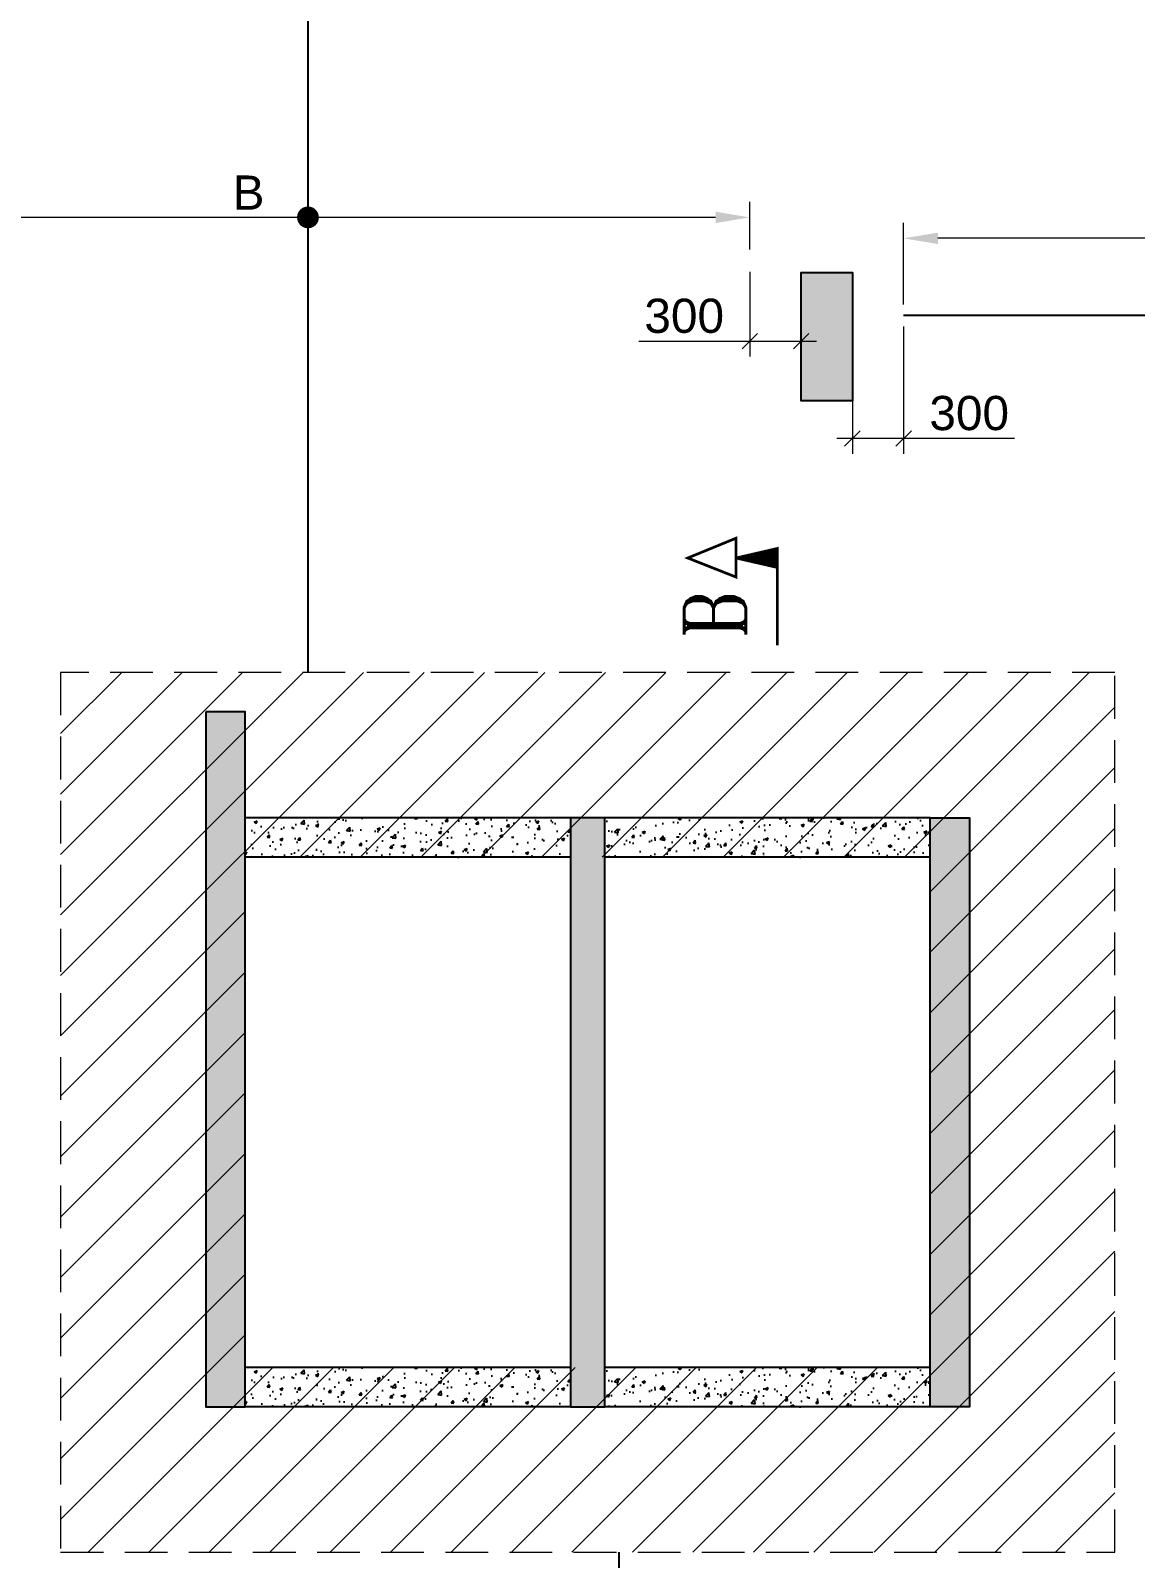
# Model space of a CAD drawing. Header units: millimetres. Extents: x 1123469 to 1883119, y -126924 to 196924.
# Drawn here: x 1620979 to 1627440, y 136802 to 145739 of the extents above; entities that cross this region are included whole.
import ezdxf

# ---------------------------------------------------------------- set-up
doc = ezdxf.new("R2010")
doc.units = ezdxf.units.MM
doc.header["$LTSCALE"] = 500
doc.header["$MEASUREMENT"] = 0
doc.header["$PDMODE"] = 34
doc.linetypes.add('CONTINOUS', pattern=[0])
doc.linetypes.add('DASHED2', pattern=[0.375, 0.25, -0.125])
doc.layers.get('Defpoints').update_dxf_attribs({"lineweight": 0})
for name, color, linetype in [('3BEAM NO', 6, 'Continuous'), ('COL. DIM', 3, 'Continuous'), ('r.c.c. wall', 4, 'Continuous'), ('reinf.', 4, 'Continuous'), ('TEXT-20', 3, 'Continuous'), ('TOWER AREA COLUMN.', 6, 'Continuous')]:
    doc.layers.add(name, color=color, linetype=linetype)
for name, color, linetype, lineweight in [('CUT OUT', 1, 'Continuous', 13), ('dim-M', 1, 'Continuous', 15), ('FOOTING', 1, 'Continuous', 15), ('HATCH', 1, 'Continuous', 5), ('S - SUNK', 251, 'Continuous', 0), ('TOWER COL HATCH', 253, 'Continuous', 20)]:
    doc.layers.add(name, color=color, linetype=linetype, lineweight=lineweight)
doc.styles.add('3mm', font='arial.ttf')
doc.styles.add('RT', font='romant.shx', dxfattribs={"height": 8})
doc.dimstyles.new('PARAMVEER', dxfattribs={"dimtxt": 200, "dimasz": 100, "dimexe": 0, "dimexo": 25, "dimgap": 10, "dimtad": 1, "dimdec": 0, "dimrnd": 5, "dimzin": 0, "dimdsep": 46, "dimtxsty": '3mm', "dimblk": 'OBLIQUE', "dimcen": 0.09, "dimdle": 75, "dimclrd": 1, "dimclre": 1, "dimclrt": 3, "dimadec": 0, "dimazin": 0, "dimtfac": 1, "dimtdec": 0, "dimtmove": 1, "dimatfit": 3, "dimfxl": 100, "dimtolj": 1, "dimtzin": 0, "dimlwd": 18, "dimlwe": 5, "dimarcsym": 0})

# ---------------------------------------------------------------- blocks, each defined once
blk = doc.blocks.new('3tgra')
at = {"layer": 'TOWER COL HATCH'}
h = blk.add_hatch(color=253, dxfattribs=at)
h.dxf.hatch_style = 1
h.paths.add_polyline_path([(1380095.624769447, 80551.73729155067), (1380395.624769447, 80551.73729155067), (1380395.624769447, 81301.73729155067), (1380095.624769447, 81301.73729155067)])
h = blk.add_hatch(color=253, dxfattribs=at)
h.dxf.hatch_style = 1
h.paths.add_polyline_path([(1383875.630595695, 78731.73729202384), (1383875.630595695, 74666.55515519361), (1383645.630595695, 74666.55515519361), (1383645.630595695, 77881.73729155073), (1383645.630595695, 78111.73729155073), (1383645.630595695, 78731.73729202384)])
h = blk.add_hatch(color=253, dxfattribs=at)
h.dxf.hatch_style = 1
h.paths.add_polyline_path([(1379640.630750942, 78111.73729155073), (1379410.630750942, 78111.73729155073), (1379410.630750942, 74666.55515519361), (1379640.630750942, 74666.55515519361), (1379640.630750942, 77881.73729155073)])
h = blk.add_hatch(color=253, dxfattribs=at)
h.dxf.hatch_style = 1
h.paths.add_polyline_path([(1381543.130749644, 78111.73729155073), (1381743.130749644, 78111.73729155073), (1381743.130749644, 77881.73729155073), (1381743.130749644, 74666.55515519361), (1381543.130749644, 74666.55515519361), (1381543.130749644, 77881.73729155073)])
at = {"layer": 'TOWER AREA COLUMN.', "color": 4}
blk.add_lwpolyline([(1380095.624769447, 80551.73729155067), (1380395.624769447, 80551.73729155067), (1380395.624769447, 81301.73729155067), (1380095.624769447, 81301.73729155067)], close=True, dxfattribs=at)
for points in [[(1383875.630595695, 78731.73729202384), (1383875.630595695, 74666.55515519361), (1383645.630595695, 74666.55515519361), (1383645.630595695, 77881.73729155073), (1383645.630595695, 77881.73729155073), (1383645.630595695, 78111.73729155073), (1383645.630595695, 78111.73729155073), (1383645.630595695, 78731.73729202384), (1383875.630595695, 78731.73729202384)], [(1379640.630750942, 78111.73729155073), (1379410.630750942, 78111.73729155073), (1379410.630750942, 74666.55515519361), (1379640.630750942, 74666.55515519361), (1379640.630750942, 77881.73729155073), (1379640.630750942, 77881.73729155073), (1379640.630750942, 78111.73729155073)], [(1381543.130749644, 78111.73729155073), (1381743.130749644, 78111.73729155073), (1381743.130749644, 77881.73729155073), (1381743.130749644, 77881.73729155073), (1381743.130749644, 74666.55515519361), (1381543.130749644, 74666.55515519361), (1381543.130749644, 77881.73729155073), (1381543.130749644, 77881.73729155073), (1381543.130749644, 78111.73729155073)]]:
    blk.add_lwpolyline(points, dxfattribs=at)
blk = doc.blocks.new('_Oblique')
at = {"color": 0, "linetype": 'ByBlock', "lineweight": -2}
blk.add_line((-0.5, -0.5), (0.5, 0.5), dxfattribs=at)
blk = doc.blocks.new('*D1137')
at = {"layer": 'COL. DIM', "color": 1, "linetype": 'CONTINOUS', "lineweight": 5, "ltscale": 10, "transparency": 16777216}
for p, q in [((1625184.958360123, 144328.4931180957), (1625184.958360123, 143832.3277372914)), ((1625484.958360123, 144259.2285490473), (1625484.958360123, 143832.3277372914))]:
    blk.add_line(p, q, dxfattribs=at)
at = {"layer": 'COL. DIM', "color": 1, "lineweight": 18, "ltscale": 10, "transparency": 16777216}
for p, q in [((1624536.205784514, 143922.3277372914), (1625184.958360123, 143922.3277372914)), ((1625094.958360123, 143922.3277372914), (1625574.958360123, 143922.3277372914))]:
    blk.add_line(p, q, dxfattribs=at)
at = {"layer": 'Defpoints', "color": 0, "ltscale": 10, "transparency": 16777216}
for p in [(1625184.958360123, 144393.4931180957), (1625484.958360123, 144324.2285490473), (1625484.958360123, 143922.3277372914)]:
    blk.add_point(p, dxfattribs=at)
at = {"layer": 'COL. DIM', "color": 1, "lineweight": 18, "ltscale": 10, "transparency": 16777216, "xscale": 90, "yscale": 90, "zscale": 90, "rotation": 180}
blk.add_blockref('_Oblique', (1625184.958360123, 143922.3277372914), dxfattribs=at)
at = {"layer": 'COL. DIM', "color": 1, "lineweight": 18, "ltscale": 10, "transparency": 16777216, "xscale": 90, "yscale": 90, "zscale": 90}
blk.add_blockref('_Oblique', (1625484.958360123, 143922.3277372914), dxfattribs=at)
at = {"layer": 'COL. DIM', "color": 3, "ltscale": 10, "transparency": 16777216, "insert": (1624801.737844541, 144069.5105476597), "char_height": 200, "attachment_point": 5, "style": '3mm'}
blk.add_mtext('\\A1;300', dxfattribs=at)
blk = doc.blocks.new('*D1142')
at = {"layer": 'COL. DIM', "color": 1, "linetype": 'CONTINOUS', "lineweight": 5, "ltscale": 10, "transparency": 16777216}
for p, q in [((1626084.958360123, 144007.6434281431), (1626084.958360123, 143263.4102178473)), ((1625784.958360123, 143690.3110296032), (1625784.958360123, 143263.4102178473))]:
    blk.add_line(p, q, dxfattribs=at)
at = {"layer": 'COL. DIM', "color": 1, "lineweight": 18, "ltscale": 10, "transparency": 16777216}
for p, q in [((1626174.958360123, 143353.4102178473), (1625694.958360123, 143353.4102178473)), ((1626733.866830511, 143353.4102178473), (1626084.958360123, 143353.4102178473))]:
    blk.add_line(p, q, dxfattribs=at)
at = {"layer": 'Defpoints', "color": 0, "ltscale": 10, "transparency": 16777216}
for p in [(1626084.958360123, 144072.6434281431), (1625784.958360123, 143755.3110296032), (1625784.958360123, 143353.4102178473)]:
    blk.add_point(p, dxfattribs=at)
at = {"layer": 'COL. DIM', "color": 1, "lineweight": 18, "ltscale": 10, "transparency": 16777216, "xscale": 90, "yscale": 90, "zscale": 90, "rotation": 180}
blk.add_blockref('_Oblique', (1625784.958360123, 143353.4102178473), dxfattribs=at)
at = {"layer": 'COL. DIM', "color": 1, "lineweight": 18, "ltscale": 10, "transparency": 16777216, "xscale": 90, "yscale": 90, "zscale": 90}
blk.add_blockref('_Oblique', (1626084.958360123, 143353.4102178473), dxfattribs=at)
at = {"layer": 'COL. DIM', "color": 3, "ltscale": 10, "transparency": 16777216, "insert": (1626468.334770484, 143500.5930282156), "char_height": 200, "attachment_point": 5, "style": '3mm'}
blk.add_mtext('\\A1;300', dxfattribs=at)
blk = doc.blocks.new('*D1194')
at = {"layer": 'COL. DIM', "color": 1, "linetype": 'CONTINOUS', "lineweight": 5, "ltscale": 10, "transparency": 16777216}
for p, q in [((1620154.952104764, 144458.4931180957), (1620154.952104764, 144736.5344760313)), ((1625184.958360123, 144458.4931180957), (1625184.958360123, 144736.5344760313))]:
    blk.add_line(p, q, dxfattribs=at)
at = {"layer": 'COL. DIM', "color": 1, "lineweight": 18, "ltscale": 10, "transparency": 16777216}
blk.add_line((1624984.958360123, 144646.5344760313), (1620354.952104764, 144646.5344760313), dxfattribs=at)
at = {"layer": 'COL. DIM', "color": 1, "ltscale": 10, "transparency": 16777216}
for points in [[(1620354.952104764, 144679.8678093646), (1620354.952104764, 144613.2011426979), (1620154.952104764, 144646.5344760313)], [(1624984.958360123, 144679.8678093646), (1624984.958360123, 144613.2011426979), (1625184.958360123, 144646.5344760313)]]:
    blk.add_solid(points, dxfattribs=at)
at = {"layer": 'Defpoints', "color": 0, "ltscale": 10, "transparency": 16777216}
for p in [(1620154.952104764, 144646.5344760313), (1620154.952104764, 144393.4931180957), (1625184.958360123, 144393.4931180957)]:
    blk.add_point(p, dxfattribs=at)
at = {"layer": 'COL. DIM', "color": 3, "ltscale": 10, "transparency": 16777216, "insert": (1622254.109192154, 144791.5344760313), "char_height": 200, "width": 21.47949955365168, "attachment_point": 5, "style": '3mm'}
blk.add_mtext('\\A1;B', dxfattribs=at)
blk = doc.blocks.new('*D1195')
at = {"layer": 'COL. DIM', "color": 1, "linetype": 'CONTINOUS', "lineweight": 5, "ltscale": 10, "transparency": 16777216}
for p, q in [((1626084.958360123, 144137.6434281431), (1626084.958360123, 144613.9679992149)), ((1631054.952104129, 144137.6434281431), (1631054.952104129, 144613.9679992149))]:
    blk.add_line(p, q, dxfattribs=at)
at = {"layer": 'COL. DIM', "color": 1, "lineweight": 18, "ltscale": 10, "transparency": 16777216}
blk.add_line((1630854.952104129, 144523.9679992149), (1626284.958360123, 144523.9679992149), dxfattribs=at)
at = {"layer": 'COL. DIM', "color": 1, "ltscale": 10, "transparency": 16777216}
for points in [[(1626284.958360123, 144557.3013325483), (1626284.958360123, 144490.6346658816), (1626084.958360123, 144523.9679992149)], [(1630854.952104129, 144557.3013325483), (1630854.952104129, 144490.6346658816), (1631054.952104129, 144523.9679992149)]]:
    blk.add_solid(points, dxfattribs=at)
at = {"layer": 'Defpoints', "color": 0, "ltscale": 10, "transparency": 16777216}
for p in [(1626084.958360123, 144523.9679992149), (1626084.958360123, 144072.6434281431), (1631054.952104129, 144072.6434281431)]:
    blk.add_point(p, dxfattribs=at)
at = {"layer": 'COL. DIM', "color": 3, "ltscale": 10, "transparency": 16777216, "insert": (1628289.154548978, 144668.9679992149), "char_height": 200, "width": 21.47949955365168, "attachment_point": 5, "style": '3mm'}
blk.add_mtext('\\A1;B', dxfattribs=at)
blk = doc.blocks.new('*D2624')
at = {"layer": 'COL. DIM', "color": 1, "linetype": 'CONTINOUS', "lineweight": 5, "ltscale": 10, "transparency": 16777216}
for p, q in [((1726903.271734793, 142855.3069163206), (1726903.271734793, 142349.4527371134)), ((1727203.271734793, 141672.483817342), (1727203.271734793, 142529.4527371134))]:
    blk.add_line(p, q, dxfattribs=at)
at = {"layer": 'COL. DIM', "color": 1, "lineweight": 18, "ltscale": 10, "transparency": 16777216}
blk.add_line((1726813.271734793, 142439.4527371134), (1727293.271734793, 142439.4527371134), dxfattribs=at)
at = {"layer": 'Defpoints', "color": 0, "ltscale": 10, "transparency": 16777216}
for p in [(1726903.271734793, 142920.3069163206), (1727203.271734793, 142439.4527371134), (1727203.271734793, 141607.483817342), (1405055.631024809, 139394.2285481436), (1364890.631013369, 126979.2510576845), (1364890.631013369, 124332.9141457363)]:
    blk.add_point(p, dxfattribs=at)
at = {"layer": 'S - SUNK', "color": 1, "lineweight": 18, "ltscale": 10, "transparency": 16777216}
blk.add_line((1405130.631024809, 124332.9141457363), (1364815.631013369, 124332.9141457363), dxfattribs=at)
at = {"layer": 'S - SUNK', "color": 1, "lineweight": 5, "ltscale": 10, "transparency": 16777216}
for p, q in [((1364890.631013369, 124333.0641457363), (1364890.631013369, 124332.9141457363)), ((1405055.631024809, 124333.0641457363), (1405055.631024809, 124332.9141457363))]:
    blk.add_line(p, q, dxfattribs=at)
at = {"layer": 'COL. DIM', "color": 1, "lineweight": 18, "ltscale": 10, "transparency": 16777216, "xscale": 90, "yscale": 90, "zscale": 90, "rotation": 180}
blk.add_blockref('_Oblique', (1726903.271734793, 142439.4527371134), dxfattribs=at)
at = {"layer": 'COL. DIM', "color": 1, "lineweight": 18, "ltscale": 10, "transparency": 16777216, "xscale": 90, "yscale": 90, "zscale": 90}
blk.add_blockref('_Oblique', (1727203.271734793, 142439.4527371134), dxfattribs=at)
at = {"layer": 'S - SUNK', "color": 1, "lineweight": 18, "ltscale": 10, "transparency": 16777216, "xscale": 100, "yscale": 100, "zscale": 100, "rotation": 180}
blk.add_blockref('_Oblique', (1364890.631013369, 124332.9141457363), dxfattribs=at)
at = {"layer": 'S - SUNK', "color": 1, "lineweight": 18, "ltscale": 10, "transparency": 16777216, "xscale": 100, "yscale": 100, "zscale": 100}
blk.add_blockref('_Oblique', (1405055.631024809, 124332.9141457363), dxfattribs=at)
at = {"layer": 'COL. DIM', "color": 3, "ltscale": 10, "transparency": 16777216, "insert": (1727053.271734793, 142586.6355474817), "char_height": 200, "attachment_point": 5, "style": '3mm'}
blk.add_mtext('\\A1;300', dxfattribs=at)
at = {"layer": 'S - SUNK', "color": 3, "ltscale": 10, "transparency": 16777216, "insert": (1384973.131019089, 124445.0287432807), "char_height": 200, "attachment_point": 5, "style": '3mm'}
blk.add_mtext('\\A1;40165', dxfattribs=at)
blk = doc.blocks.new('*D2625')
at = {"layer": 'COL. DIM', "color": 1, "lineweight": 18, "ltscale": 10, "transparency": 16777216}
blk.add_line((1725455.593660668, 141997.4838173419), (1725455.593660668, 141517.483817342), dxfattribs=at)
at = {"layer": 'COL. DIM', "color": 1, "linetype": 'CONTINOUS', "lineweight": 5, "ltscale": 10, "transparency": 16777216}
for p, q in [((1725012.160233842, 141907.4838173419), (1725545.593660668, 141907.4838173419)), ((1724393.259694719, 141607.483817342), (1725545.593660668, 141607.483817342))]:
    blk.add_line(p, q, dxfattribs=at)
at = {"layer": 'Defpoints', "color": 0, "ltscale": 10, "transparency": 16777216}
for p in [(1358872.110384249, 158914.0730525189), (1431760.642437937, 158914.0730525189), (1724947.160233842, 141907.4838173419), (1724328.259694719, 141607.483817342), (1725455.593660668, 141607.483817342), (1442850.630409368, 126979.2510576846)]:
    blk.add_point(p, dxfattribs=at)
at = {"layer": 'S - SUNK', "color": 1, "lineweight": 18, "ltscale": 10, "transparency": 16777216}
blk.add_line((1358872.110384249, 126904.2510576846), (1358872.110384249, 158989.0730525189), dxfattribs=at)
at = {"layer": 'S - SUNK', "color": 1, "lineweight": 5, "ltscale": 10, "transparency": 16777216}
for p, q in [((1358872.260384249, 158914.0730525189), (1358872.110384249, 158914.0730525189)), ((1358872.260384249, 126979.2510576846), (1358872.110384249, 126979.2510576846))]:
    blk.add_line(p, q, dxfattribs=at)
at = {"layer": 'COL. DIM', "color": 1, "lineweight": 18, "ltscale": 10, "transparency": 16777216, "xscale": 90, "yscale": 90, "zscale": 90}
for p, rotation in [((1725455.593660668, 141907.4838173419), 90), ((1725455.593660668, 141607.483817342), 270)]:
    blk.add_blockref('_Oblique', p, dxfattribs=dict(at, rotation=rotation))
at = {"layer": 'S - SUNK', "color": 1, "lineweight": 18, "ltscale": 10, "transparency": 16777216, "xscale": 100, "yscale": 100, "zscale": 100}
for p, rotation in [((1358872.110384249, 158914.0730525189), 90), ((1358872.110384249, 126979.2510576846), 270)]:
    blk.add_blockref('_Oblique', p, dxfattribs=dict(at, rotation=rotation))
at = {"layer": 'COL. DIM', "color": 3, "ltscale": 10, "transparency": 16777216, "insert": (1725308.410850292, 141757.4838173419), "char_height": 200, "attachment_point": 5, "rotation": 90, "style": '3mm'}
blk.add_mtext('\\A1;300', dxfattribs=at)
at = {"layer": 'S - SUNK', "color": 3, "ltscale": 10, "transparency": 16777216, "insert": (1358759.927573881, 142946.6620551013), "char_height": 200, "attachment_point": 5, "rotation": 90, "style": '3mm'}
blk.add_mtext('\\A1;31935', dxfattribs=at)
blk = doc.blocks.new('*D2626')
at = {"layer": 'COL. DIM', "color": 1, "linetype": 'CONTINOUS', "lineweight": 5, "ltscale": 10, "transparency": 16777216}
for p, q in [((1716298.265479365, 143802.4838182458), (1716298.265479365, 143375.5830064898)), ((1716598.265479365, 143871.7483872942), (1716598.265479365, 143375.5830064898))]:
    blk.add_line(p, q, dxfattribs=at)
at = {"layer": 'COL. DIM', "color": 1, "lineweight": 18, "ltscale": 10, "transparency": 16777216}
for p, q in [((1716688.265479365, 143465.5830064898), (1716208.265479365, 143465.5830064898)), ((1717247.018054974, 143465.5830064898), (1716598.265479365, 143465.5830064898))]:
    blk.add_line(p, q, dxfattribs=at)
at = {"layer": 'Defpoints', "color": 0, "ltscale": 10, "transparency": 16777216}
for p in [(1716598.265479365, 143936.7483872942), (1716298.265479365, 143867.4838182458), (1716298.265479365, 143465.5830064898), (1390780.631029413, 139394.2285481436), (1405055.631024809, 139394.2285481436), (1405055.631024809, 138200.572886584)]:
    blk.add_point(p, dxfattribs=at)
at = {"layer": 'S - SUNK', "color": 1, "lineweight": 18, "ltscale": 10, "transparency": 16777216}
blk.add_line((1390705.631029413, 138200.572886584), (1405130.631024809, 138200.572886584), dxfattribs=at)
at = {"layer": 'S - SUNK', "color": 1, "lineweight": 5, "ltscale": 10, "transparency": 16777216}
for p, q in [((1390780.631029413, 138200.722886584), (1390780.631029413, 138200.572886584)), ((1405055.631024809, 138200.722886584), (1405055.631024809, 138200.572886584))]:
    blk.add_line(p, q, dxfattribs=at)
at = {"layer": 'COL. DIM', "color": 1, "lineweight": 18, "ltscale": 10, "transparency": 16777216, "xscale": 90, "yscale": 90, "zscale": 90, "rotation": 180}
blk.add_blockref('_Oblique', (1716298.265479365, 143465.5830064898), dxfattribs=at)
at = {"layer": 'COL. DIM', "color": 1, "lineweight": 18, "ltscale": 10, "transparency": 16777216, "xscale": 90, "yscale": 90, "zscale": 90}
blk.add_blockref('_Oblique', (1716598.265479365, 143465.5830064898), dxfattribs=at)
at = {"layer": 'S - SUNK', "color": 1, "lineweight": 18, "ltscale": 10, "transparency": 16777216, "xscale": 100, "yscale": 100, "zscale": 100, "rotation": 180}
blk.add_blockref('_Oblique', (1390780.631029413, 138200.572886584), dxfattribs=at)
at = {"layer": 'S - SUNK', "color": 1, "lineweight": 18, "ltscale": 10, "transparency": 16777216, "xscale": 100, "yscale": 100, "zscale": 100}
blk.add_blockref('_Oblique', (1405055.631024809, 138200.572886584), dxfattribs=at)
at = {"layer": 'COL. DIM', "color": 3, "ltscale": 10, "transparency": 16777216, "insert": (1716981.485994947, 143612.7658168582), "char_height": 200, "attachment_point": 5, "style": '3mm'}
blk.add_mtext('\\A1;300', dxfattribs=at)
at = {"layer": 'S - SUNK', "color": 3, "ltscale": 10, "transparency": 16777216, "insert": (1397918.131027111, 138312.6874841284), "char_height": 200, "attachment_point": 5, "style": '3mm'}
blk.add_mtext('\\A1;14275', dxfattribs=at)
blk = doc.blocks.new('*D3556')
at = {"layer": 'COL. DIM', "color": 1, "lineweight": 18, "ltscale": 10, "transparency": 16777216}
blk.add_line((1817173.874801246, 134747.767510492), (1817173.874801246, 133597.7677523475), dxfattribs=at)
at = {"layer": 'COL. DIM', "color": 1, "linetype": 'CONTINOUS', "lineweight": 5, "ltscale": 10, "transparency": 16777216}
for p, q in [((1817863.667367204, 134657.767510492), (1817083.874801246, 134657.767510492)), ((1816402.247891765, 133687.7677523475), (1817263.874801246, 133687.7677523475))]:
    blk.add_line(p, q, dxfattribs=at)
at = {"layer": 'Defpoints', "color": 0, "ltscale": 10, "transparency": 16777216}
for p in [(1417087.675834863, 156599.2285490907), (1417240.630397862, 156599.2285490907), (1417240.630397862, 155194.2285490907), (1817928.667367204, 134657.767510492), (1816337.247891765, 133687.7677523475), (1817173.874801246, 133687.7677523475)]:
    blk.add_point(p, dxfattribs=at)
at = {"layer": 'S - SUNK', "color": 1, "lineweight": 18, "ltscale": 10, "transparency": 16777216}
blk.add_line((1417087.675834863, 155119.2285490907), (1417087.675834863, 156674.2285490907), dxfattribs=at)
at = {"layer": 'S - SUNK', "color": 1, "lineweight": 5, "ltscale": 10, "transparency": 16777216}
for p, q in [((1417087.825834862, 156599.2285490907), (1417087.675834863, 156599.2285490907)), ((1417087.825834862, 155194.2285490907), (1417087.675834863, 155194.2285490907))]:
    blk.add_line(p, q, dxfattribs=at)
at = {"layer": 'COL. DIM', "color": 1, "lineweight": 18, "ltscale": 10, "transparency": 16777216, "xscale": 90, "yscale": 90, "zscale": 90}
for p, rotation in [((1817173.874801246, 134657.767510492), 90), ((1817173.874801246, 133687.7677523475), 270)]:
    blk.add_blockref('_Oblique', p, dxfattribs=dict(at, rotation=rotation))
at = {"layer": 'S - SUNK', "color": 1, "lineweight": 18, "ltscale": 10, "transparency": 16777216, "xscale": 100, "yscale": 100, "zscale": 100}
for p, rotation in [((1417087.675834863, 156599.2285490907), 90), ((1417087.675834863, 155194.2285490907), 270)]:
    blk.add_blockref('_Oblique', p, dxfattribs=dict(at, rotation=rotation))
at = {"layer": 'COL. DIM', "color": 3, "ltscale": 10, "transparency": 16777216, "insert": (1817026.760203702, 134172.7676314192), "char_height": 200, "attachment_point": 5, "rotation": 90, "style": '3mm'}
blk.add_mtext('\\A1;970', dxfattribs=at)
at = {"layer": 'S - SUNK', "color": 3, "ltscale": 10, "transparency": 16777216, "insert": (1416975.561237318, 155896.7285490903), "char_height": 200, "attachment_point": 5, "rotation": 90, "style": '3mm'}
blk.add_mtext('\\A1;1405', dxfattribs=at)

msp = doc.modelspace()

# ---------------------------------------------------------------- hatches: boundary and pattern name
at = {"layer": 'HATCH', "ltscale": 10}
h = msp.add_hatch(dxfattribs=at)
h.set_pattern_fill('ANSI31', color=251, scale=2000)
h.set_pattern_definition([(45, (44455.0000761, 0), (-176.7766952966369, 176.7766952966369), [])])
h.paths.add_polyline_path([(1622234.951906994, 140904.2285490473), (1626239.951751748, 140904.2285490473), (1626239.951751748, 137919.0464126903), (1622234.951906994, 137919.0464126903)])
h.paths.add_polyline_path([(1621154.951906994, 141984.2285490474), (1627319.951751748, 141984.2285490474), (1627319.951751748, 136839.0464126903), (1621154.951906994, 136839.0464126903)])
at = {"layer": 'r.c.c. wall', "ltscale": 10}
h = msp.add_hatch(dxfattribs=at)
h.set_pattern_fill('AR-CONC', color=1, scale=25)
h.set_pattern_definition([(49.99999999999999, (-3710226.274715773, -4159489.490215819), (179.3150456501884, -15.68803374564878), [18.75, -206.25]), (355, (-3710226.274715773, -4159489.490215819), (-34.68783340325, 188.048033425003), [15, -165]), (100.45144446, (-3710211.331795523, -4159490.797551819), (144.627211681778, 172.3599977421574), [15.93504799999998, -175.2855279999996]), (46.18420000000001, (-3710226.274715773, -4159439.490215819), (266.8103326678931, -41.37982019826914), [28.125, -309.375]), (96.63563549, (-3710204.040529523, -4159442.938542569), (233.6654864185571, 243.5296501936376), [23.9025855, -262.92844]), (351.1841639899999, (-3710226.274715773, -4159439.490215819), (233.6654862636933, 243.5296500674975), [22.5, -247.50000025]), (21, (-3710201.274715773, -4159451.990215819), (149.2267630296154, -100.6547226663347), [18.75, -206.25]), (326.0000000000001, (-3710201.274715773, -4159451.990215819), (60.82883298039543, 181.2875112617133), [15, -165]), (71.45144474, (-3710188.839152273, -4159460.378109319), (210.0555941824928, 80.63278820158845), [15.9350475, -175.285528]), (37.50000000000001, (-3710226.274715773, -4159489.490215819), (3.039963829322667, 83.22346345782788), [0, -163, 0, -167.5, 0, -165.625]), (7.499999999999999, (-3710226.274715773, -4159489.490215819), (65.76738436053715, 98.60292797059006), [0, -95.5, 0, -159.25, 0, -63.125]), (327.5, (-3710282.024715773, -4159489.490215819), (133.4556090431022, -5.638717933594939), [0, -62.5, 0, -195, 0, -258.75]), (317.5, (-3710307.024715773, -4159489.490215819), (145.7965423355966, 25.02624558307943), [0, -81.25, 0, -129.5, 0, -183.75])])
h.paths.add_polyline_path([(1622237.300861334, 141134.2649386935), (1624137.452379926, 141134.2285483917), (1624137.452379926, 140904.2285483917), (1622237.300861334, 140904.1995950565)])
h = msp.add_hatch(dxfattribs=at)
h.set_pattern_fill('AR-CONC', color=1, scale=25)
h.set_pattern_definition([(49.99999999999999, (-3712328.774714475, -4159489.490215819), (179.3150456501884, -15.68803374564878), [18.75, -206.25]), (355, (-3712328.774714475, -4159489.490215819), (-34.68783340325, 188.048033425003), [15, -165]), (100.45144446, (-3712313.831794225, -4159490.797551819), (144.627211681778, 172.3599977421574), [15.93504799999998, -175.2855279999997]), (46.18420000000001, (-3712328.774714475, -4159439.490215819), (266.8103326678931, -41.37982019826914), [28.125, -309.375]), (96.63563549, (-3712306.540528225, -4159442.938542569), (233.6654864185571, 243.5296501936376), [23.9025855, -262.92844]), (351.1841639899999, (-3712328.774714475, -4159439.490215819), (233.6654862636933, 243.5296500674975), [22.5, -247.50000025]), (21, (-3712303.774714475, -4159451.990215819), (149.2267630296154, -100.6547226663347), [18.75, -206.25]), (326.0000000000001, (-3712303.774714475, -4159451.990215819), (60.82883298039543, 181.2875112617133), [15, -165]), (71.45144474, (-3712291.339150975, -4159460.378109319), (210.0555941824928, 80.63278820158845), [15.9350475, -175.285528]), (37.50000000000001, (-3712328.774714475, -4159489.490215819), (3.039963829322667, 83.22346345782788), [0, -163, 0, -167.5, 0, -165.625]), (7.499999999999999, (-3712328.774714475, -4159489.490215819), (65.76738436053715, 98.60292797059006), [0, -95.5, 0, -159.25, 0, -63.125]), (327.5, (-3712384.524714475, -4159489.490215819), (133.4556090431022, -5.638717933594939), [0, -62.5, 0, -195, 0, -258.75]), (317.5, (-3712409.524714475, -4159489.490215819), (145.7965423355966, 25.02624558307943), [0, -81.25, 0, -129.5, 0, -183.75])])
h.paths.add_polyline_path([(1624339.800860036, 141134.2649386935), (1626239.952378628, 141134.2285483917), (1626239.952378628, 140904.2285483917), (1624339.800860036, 140904.1995950565)])
h = msp.add_hatch(dxfattribs=at)
h.set_pattern_fill('AR-CONC', color=1, scale=25)
h.set_pattern_definition([(49.99999999999999, (-3710226.274715773, -4162704.672352177), (179.3150456501884, -15.68803374564878), [18.75, -206.25]), (355, (-3710226.274715773, -4162704.672352177), (-34.68783340325, 188.048033425003), [15, -165]), (100.45144446, (-3710211.331795523, -4162705.979688176), (144.627211681778, 172.3599977421574), [15.93504799999997, -175.2855279999996]), (46.18420000000001, (-3710226.274715773, -4162654.672352177), (266.8103326678931, -41.37982019826914), [28.125, -309.375]), (96.63563549, (-3710204.040529523, -4162658.120678926), (233.6654864185571, 243.5296501936376), [23.9025855, -262.92844]), (351.1841639899999, (-3710226.274715773, -4162654.672352177), (233.6654862636933, 243.5296500674975), [22.5, -247.50000025]), (21, (-3710201.274715773, -4162667.172352177), (149.2267630296154, -100.6547226663347), [18.75, -206.25]), (326.0000000000001, (-3710201.274715773, -4162667.172352177), (60.82883298039543, 181.2875112617133), [15, -165]), (71.45144474, (-3710188.839152273, -4162675.560245676), (210.0555941824928, 80.63278820158845), [15.9350475, -175.285528]), (37.50000000000001, (-3710226.274715773, -4162704.672352177), (3.039963829322667, 83.22346345782788), [0, -163, 0, -167.5, 0, -165.625]), (7.499999999999999, (-3710226.274715773, -4162704.672352177), (65.76738436053715, 98.60292797059006), [0, -95.5, 0, -159.25, 0, -63.125]), (327.5, (-3710282.024715773, -4162704.672352177), (133.4556090431022, -5.638717933594939), [0, -62.5, 0, -195, 0, -258.75]), (317.5, (-3710307.024715773, -4162704.672352177), (145.7965423355966, 25.02624558307943), [0, -81.25, 0, -129.5, 0, -183.75])])
h.paths.add_polyline_path([(1622237.300861334, 137919.0828023364), (1624137.452379926, 137919.0464120346), (1624137.452379926, 137689.0464120346), (1622237.300861334, 137689.0174586994)])
h = msp.add_hatch(dxfattribs=at)
h.set_pattern_fill('AR-CONC', color=1, scale=25)
h.set_pattern_definition([(49.99999999999999, (-3712328.774714475, -4162704.672352177), (179.3150456501884, -15.68803374564878), [18.75, -206.25]), (355, (-3712328.774714475, -4162704.672352177), (-34.68783340325, 188.048033425003), [15, -165]), (100.45144446, (-3712313.831794225, -4162705.979688176), (144.627211681778, 172.3599977421574), [15.93504799999998, -175.2855279999996]), (46.18420000000001, (-3712328.774714475, -4162654.672352177), (266.8103326678931, -41.37982019826914), [28.125, -309.375]), (96.63563549, (-3712306.540528225, -4162658.120678926), (233.6654864185571, 243.5296501936376), [23.9025855, -262.92844]), (351.1841639899999, (-3712328.774714475, -4162654.672352177), (233.6654862636933, 243.5296500674975), [22.5, -247.50000025]), (21, (-3712303.774714475, -4162667.172352177), (149.2267630296154, -100.6547226663347), [18.75, -206.25]), (326.0000000000001, (-3712303.774714475, -4162667.172352177), (60.82883298039543, 181.2875112617133), [15, -165]), (71.45144474, (-3712291.339150975, -4162675.560245676), (210.0555941824928, 80.63278820158845), [15.9350475, -175.285528]), (37.50000000000001, (-3712328.774714475, -4162704.672352177), (3.039963829322667, 83.22346345782788), [0, -163, 0, -167.5, 0, -165.625]), (7.499999999999999, (-3712328.774714475, -4162704.672352177), (65.76738436053715, 98.60292797059006), [0, -95.5, 0, -159.25, 0, -63.125]), (327.5, (-3712384.524714475, -4162704.672352177), (133.4556090431022, -5.638717933594939), [0, -62.5, 0, -195, 0, -258.75]), (317.5, (-3712409.524714475, -4162704.672352177), (145.7965423355966, 25.02624558307943), [0, -81.25, 0, -129.5, 0, -183.75])])
h.paths.add_polyline_path([(1624339.800860036, 137919.0828023364), (1626239.952378628, 137919.0464120346), (1626239.952378628, 137689.0464120346), (1624339.800860036, 137689.0174586994)])

# ---------------------------------------------------------------- linework, layer by layer
at = {"layer": '3BEAM NO', "color": 4}
msp.add_line((1625104.687020632, 142769.8962102563, -7.851765953677085e-07), (1625104.687020632, 142542.5437439962, -7.843609217412887e-07), dxfattribs=at)
at = {"layer": '3BEAM NO', "color": 4, "extrusion": (-3.227238060428332e-09, -4.963612873298862e-18, 1), "const_width": 15.97339125}
for points, elevation in [([(1625104.687020627, 142769.8962102497), (1625104.687020627, 142542.5437439897), (1624822.439134103, 142654.041987072), (1625104.687020627, 142769.8962102497)], -0.00524538487544773), ([(1625104.68702063, 142654.0419871213), (1625347.110729335, 142654.0419871167), (1625347.110729336, 142143.5267560754)], -0.005245382057858481)]:
    msp.add_lwpolyline(points, dxfattribs=dict(at, elevation=elevation))
at = {"layer": 'dim-M', "color": 4, "ltscale": 10, "const_width": 63.75}
msp.add_lwpolyline([(1622633.427312841, 144646.5344760313, -1), (1622569.677312841, 144646.5344760313, -1)], format="xyb", close=True, dxfattribs=at)
at = {"layer": 'FOOTING', "color": 3, "linetype": 'DASHED2', "ltscale": 2}
msp.add_lwpolyline([(1627319.952378628, 141984.2285490474), (1621154.952533875, 141984.2285490474), (1621154.952533875, 136839.0464126903), (1627319.952378628, 136839.0464126903)], close=True, dxfattribs=at)
at = {"layer": 'r.c.c. wall', "color": 4, "ltscale": 10}
for p, q in [((1624137.452379926, 141134.2285490474), (1622234.952533875, 141134.2285490474)), ((1626239.952378628, 141134.2285490474), (1624337.452379926, 141134.2285490474)), ((1624137.452379926, 140904.2285490474), (1622234.952533875, 140904.2285490474)), ((1626239.952378628, 140904.2285490474), (1624337.452379926, 140904.2285490474)), ((1624137.452379926, 137919.0464126903), (1622234.952533875, 137919.0464126903)), ((1626239.952378628, 137919.0464126903), (1624337.452379926, 137919.0464126903)), ((1624137.452379926, 137689.0464126903), (1622234.952533875, 137689.0464126903)), ((1626239.952378628, 137689.0464126903), (1624337.452379926, 137689.0464126903))]:
    msp.add_line(p, q, dxfattribs=at)
at = {"layer": 'reinf.', "color": 4, "ltscale": 1.4}
for p, q in [((1622601.552312841, 147224.0730525184), (1622601.552312841, 141984.2285490474)), ((1631054.952104129, 144072.6434281431), (1626084.958360123, 144072.6434281431))]:
    msp.add_line(p, q, dxfattribs=at)
at = {"layer": 'reinf.', "color": 4, "ltscale": 10}
msp.add_line((1624419.820856675, 136839.0464126903), (1624419.820856675, 132289.2510572005), dxfattribs=at)

# ---------------------------------------------------------------- block references
at = {"layer": 'CUT OUT', "color": 4, "xscale": -1}
msp.add_blockref('3tgra', (3005880.582502689, 63022.49125749664), dxfattribs=at)

# ---------------------------------------------------------------- texts
at = {"layer": 'TEXT-20', "color": 7, "lineweight": 20, "ltscale": 0.2, "style": 'RT', "width": 0.85}
msp.add_text('B', height=359.401303125, rotation=90.00000002668041, dxfattribs=at).set_placement((1625161.307954745, 142180.2226828499, 0.01387790206817088))

# ---------------------------------------------------------------- dimensions: what is measured, and where the dimension line sits
at = {"layer": 'COL. DIM', "color": 6, "ltscale": 10}
for base, p1, p2, angle, picture, middle in [((1725455.593660668, 141607.483817342), (1724947.160233841, 141907.4838173418), (1724328.259694718, 141607.4838173419), 90, '*D2625', (1725455.59366066, 141757.4838173419)), ((1625484.958360123, 143922.3277372914), (1625184.958360123, 144393.4931180957), (1625484.958360123, 144324.2285490473), 7.016709298534877e-15, '*D1137', (1624801.737844541, 143922.3277372914)), ((1625784.958360123, 143353.4102178473), (1626084.958360123, 144072.6434281431), (1625784.958360123, 143755.3110296032), 180, '*D1142', (1626468.334770484, 143353.4102178473)), ((1716298.265479365, 143465.5830064898), (1716598.265479365, 143936.7483872942), (1716298.265479365, 143867.4838182458), 180, '*D2626', (1716981.485994947, 143465.5830064898))]:
    dim = msp.add_linear_dim(base=base, p1=p1, p2=p2, angle=angle, dimstyle='PARAMVEER', override={"dimasz": 90, "dimexe": 90, "dimexo": 65, "dimgap": 45, "dimpost": '\\X', "dimdle": 90, "dimfxl": 0.18, "dimarcsym": 1}, dxfattribs=at)
    dim.commit()
    dim.dimension.update_dxf_attribs({"geometry": picture, "text_midpoint": middle, "dimtype": 160})
dim = msp.add_linear_dim(base=(1817173.874801246, 133687.7677523475), p1=(1817928.667367203, 134657.7675104919), p2=(1816337.247891764, 133687.7677523474), angle=90, dimstyle='PARAMVEER', override={"dimasz": 90, "dimexe": 90, "dimexo": 65, "dimgap": 45, "dimpost": '\\X', "dimdle": 90, "dimfxl": 0.18, "dimarcsym": 1}, dxfattribs=at)
dim.commit()
dim.dimension.update_dxf_attribs({"geometry": '*D3556', "text_midpoint": (1817026.760203702, 134172.7676314192)})
for base, p1, p2, picture, middle in [((1620154.952104764, 144646.5344760313), (1625184.958360123, 144393.4931180957), (1620154.952104764, 144393.4931180957), '*D1194', (1622254.109192154, 144646.5344760313)), ((1626084.958360123, 144523.9679992149), (1631054.952104129, 144072.6434281431), (1626084.958360123, 144072.6434281431), '*D1195', (1628289.154548978, 144523.9679992149))]:
    dim = msp.add_linear_dim(base=base, p1=p1, p2=p2, angle=180, text='B', dimstyle='PARAMVEER', override={"dimasz": 200, "dimexe": 90, "dimexo": 65, "dimgap": 45, "dimpost": '\\X', "dimsah": 1, "dimdle": 90, "dimfxl": 0.18, "dimarcsym": 1}, dxfattribs=at)
    dim.commit()
    dim.dimension.update_dxf_attribs({"geometry": picture, "text_midpoint": middle, "dimtype": 160})
dim = msp.add_linear_dim(base=(1727203.271734793, 142439.4527371134), p1=(1726903.271734793, 142920.3069163206), p2=(1727203.271734793, 141607.483817342), dimstyle='PARAMVEER', override={"dimasz": 90, "dimexe": 90, "dimexo": 65, "dimgap": 45, "dimpost": '\\X', "dimdle": 90, "dimfxl": 0.18, "dimarcsym": 1}, dxfattribs=at)
dim.commit()
dim.dimension.update_dxf_attribs({"geometry": '*D2624', "text_midpoint": (1727053.271734793, 142439.4527371134), "dimtype": 160})
at = {"layer": 'S - SUNK', "color": 4, "ltscale": 10}
for base, p1, p2, picture, middle in [((1358872.110384249, 158914.0730525189), (1442850.630409367, 126979.2510576845), (1431760.642437937, 158914.0730525188), '*D2625', (1358759.927573881, 142946.6620551013)), ((1417087.675834863, 156599.2285490907), (1417240.630397862, 155194.2285490906), (1417240.630397862, 156599.2285490907), '*D3556', (1416975.561237318, 155896.7285490903))]:
    dim = msp.add_linear_dim(base=base, p1=p1, p2=p2, angle=90, dimstyle='PARAMVEER', override={"dimpost": '\\X', "dimfxl": 0.15, "dimfxlon": 1, "dimarcsym": 1}, dxfattribs=at)
    dim.commit()
    dim.dimension.update_dxf_attribs({"geometry": picture, "text_midpoint": middle})
for base, p1, p2, picture, middle in [((1405055.631024809, 138200.572886584), (1390780.631029413, 139394.2285481436), (1405055.631024809, 139394.2285481436), '*D2626', (1397918.131027111, 138312.6874841284)), ((1364890.631013369, 124332.9141457363), (1405055.631024809, 139394.2285481436), (1364890.631013369, 126979.2510576845), '*D2624', (1384973.131019089, 124445.0287432807))]:
    dim = msp.add_linear_dim(base=base, p1=p1, p2=p2, dimstyle='PARAMVEER', override={"dimpost": '\\X', "dimfxl": 0.15, "dimfxlon": 1, "dimarcsym": 1}, dxfattribs=at)
    dim.commit()
    dim.dimension.update_dxf_attribs({"geometry": picture, "text_midpoint": middle})

doc.saveas('drawing.dxf')
